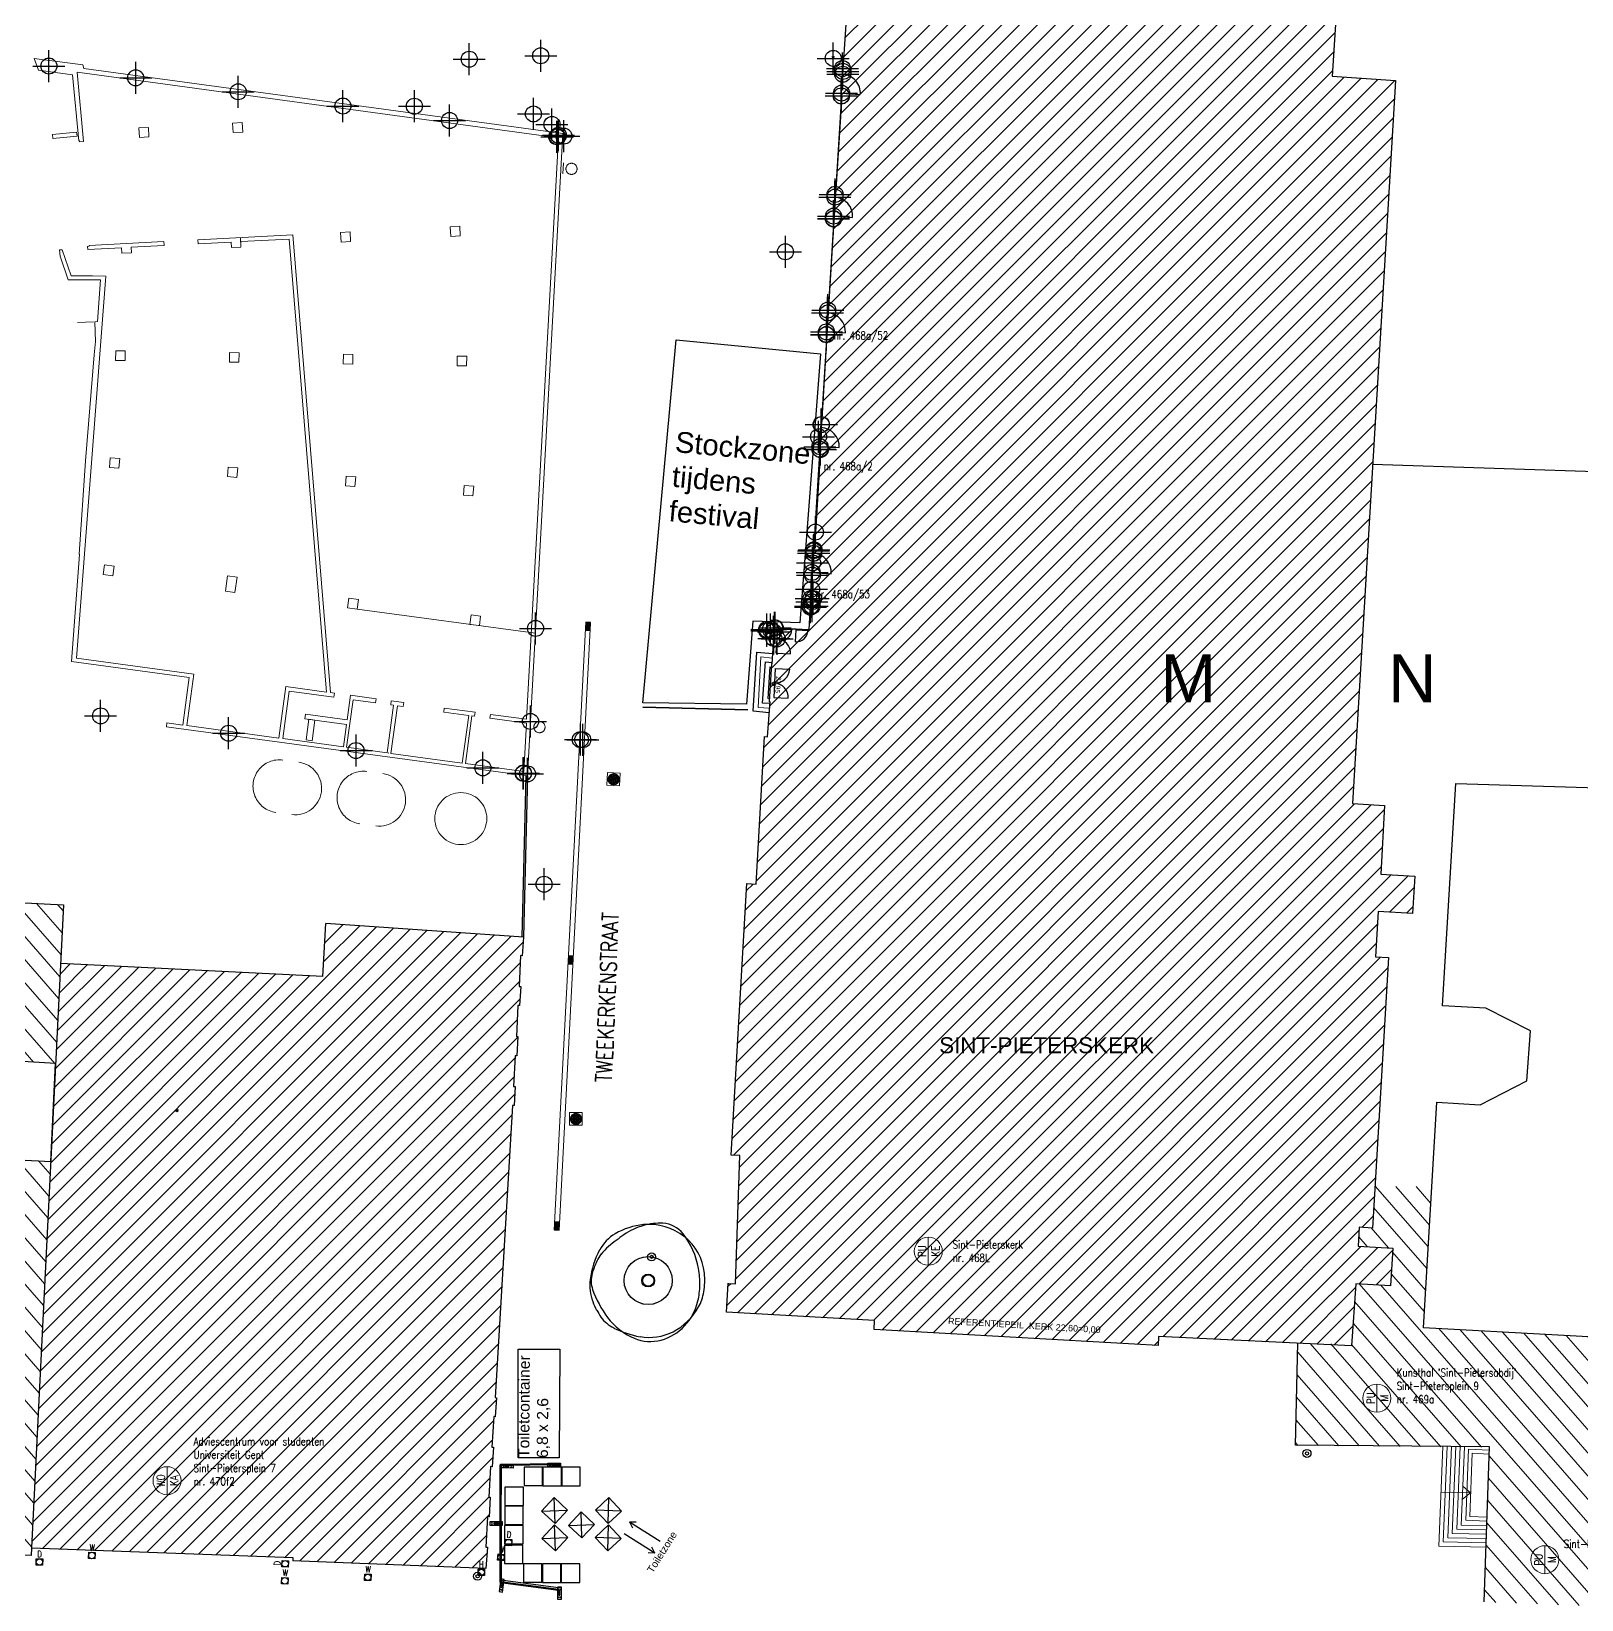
# Model space of a CAD drawing. Header units: metres. Extents: x -30504 to 105656, y -14907 to 193632.
# Drawn here: x 1498.6 to 1595.5, y 439 to 537 of the extents above; entities that cross this region are included whole.
import ezdxf
from ezdxf.enums import TextEntityAlignment as Align

# ---------------------------------------------------------------- set-up
doc = ezdxf.new("R2010")
doc.units = ezdxf.units.M
doc.header["$PDMODE"] = 34
doc.header["$PDSIZE"] = -2.5
for name, pattern in [('A1', [2, 1, 1]), ('BORDER2', [0.875, 0.25, -0.125, 0.25, -0.125, 0, -0.125]), ('DASHDOT', [25.4, 12.7, -6.35, 0, -6.35]), ('HIDDEN', [9.525, 6.35, -3.175])]:
    doc.linetypes.add(name, pattern=pattern)
for name, color, linetype in [('0-dekseldrivers', 7, 'Continuous'), ('0-dekselelectriciteit', 7, 'Continuous'), ('0-dekselwater', 7, 'Continuous'), ('0-opmeting-Tweekerkenstraat', 7, 'Continuous'), ('0-perseelsgrens-spp', 2, 'Continuous'), ('2-riolering-straatkolk', 7, 'Continuous'), ('2-univ-gebouw', 3, 'Continuous'), ('2-voetpad+goten nieuw', 2, 'Continuous'), ('2_MET_HERRAS_BACHE', 3, 'Continuous'), ('BH03', 7, 'Continuous'), ('BR14', 7, 'Continuous'), ('Nooduitgangen', 1, 'Continuous'), ('OA-bomengroep', 7, 'Continuous'), ('OA-TEKST-straatnamen', 7, 'Continuous'), ('OA-vuilbakken', 7, 'Continuous'), ('Sanitair', 132, 'Continuous'), ('Zwart', 250, 'Continuous')]:
    doc.layers.add(name, color=color, linetype=linetype)
for name, color, linetype, lineweight in [('0-WEG-TRAPPEN', 7, 'Continuous', 18), ('Heras', 204, 'Continuous', 35), ('Lichtgrijs', 254, 'Continuous', 9), ('Toiletcontainer', 110, 'Continuous', 70)]:
    doc.layers.add(name, color=color, linetype=linetype, lineweight=lineweight)
doc.styles.add('AQUAFIN', font='simplex.shx', dxfattribs={"width": 0.8})
doc.styles.add('DIM', font='arial.ttf')
doc.styles.get("Standard").update_dxf_attribs({"font": 'arial.ttf'})
pattern_1 = [(131.11, (1513.5605, 374.4506), (-0.71766, -0.626275), [])]

# ---------------------------------------------------------------- blocks, each defined once
blk = doc.blocks.new('vuilbak')
at = {"layer": 'OA-vuilbakken', "ltscale": 100}
for radius in [0.025, 0.01]:
    blk.add_circle((0, 0), radius, dxfattribs=at)
blk = doc.blocks.new('A$C072E088F')
at = {"layer": '2-riolering-straatkolk', "ltscale": 2}
h = blk.add_hatch(dxfattribs=at)
h.set_pattern_fill('LINE', color=256, scale=0.002, angle=90, style=0)
h.set_pattern_definition([(90, (5.599079, -6.4654274), (-0.00635, 4e-19), [])])
h.paths.add_polyline_path([(0, -0.03), (0.05, -0.03), (0.05, 0), (0, 0)])
at = {"layer": '2-riolering-straatkolk', "color": 1}
blk.add_lwpolyline([(0, -0.03), (0.05, -0.03), (0.05, 0), (0, 0)], close=True, dxfattribs=at)
blk = doc.blocks.new('dekselwater')
at = {"layer": '0-dekselwater', "linetype": 'ByBlock'}
blk.add_lwpolyline([(-0.04, 0.04), (0.04, 0.04), (0.04, -0.04), (-0.04, -0.04)], close=True, dxfattribs=at)
blk.add_circle((0, 0), 0.04, dxfattribs=at)
at = {"layer": '0-dekselwater', "style": 'AQUAFIN', "width": 0.8}
blk.add_text('W', height=0.08, dxfattribs=at).set_placement((0, 0.1), align=Align.MIDDLE)
blk = doc.blocks.new('dekseldrivers')
at = {"layer": '0-dekselwater', "linetype": 'ByBlock'}
blk.add_lwpolyline([(-0.04, 0.04), (0.04, 0.04), (0.04, -0.04), (-0.04, -0.04)], close=True, dxfattribs=at)
blk.add_circle((0, 0), 0.04, dxfattribs=at)
at = {"layer": '0-dekselwater', "style": 'AQUAFIN', "width": 0.8}
blk.add_text('D', height=0.08, dxfattribs=at).set_placement((0, 0.1), align=Align.MIDDLE)
blk = doc.blocks.new('dekselH')
at = {"layer": '0-dekselwater', "linetype": 'ByBlock'}
blk.add_lwpolyline([(-0.04, 0.04), (0.04, 0.04), (0.04, -0.04), (-0.04, -0.04)], close=True, dxfattribs=at)
blk.add_circle((0, 0), 0.04, dxfattribs=at)
at = {"layer": '0-dekselwater', "style": 'AQUAFIN', "width": 0.8}
blk.add_text('H', height=0.08, dxfattribs=at).set_placement((0, 0.1), align=Align.MIDDLE)
blk = doc.blocks.new('c3a9gnep')
at = {"color": 0, "linetype": 'ByBlock'}
blk.add_line((0.0015, -0.1188), (0.0015, -0.1187), dxfattribs=at)
blk.add_circle((0.0024, -0.0051), 0.0117, dxfattribs=at)
for centre, radius, start, end in [((0.0074, -0.0359), 0.1479, 95.7743, 119.9478), ((0.0327, -0.0276), 0.1428, 106.3689, 124.4478), ((0.0261, -0.0052), 0.1194, 86.5891, 106.3683), ((0.0044, -0.0062), 0.118, 51.5393, 95.7734), ((0.0298, 0.0566), 0.0575, 38.2098, 86.5855), ((-0.0246, 0.0198), 0.0836, 119.9475, 152.2845), ((-0.0068, -0.021), 0.1135, 130.3005, 141.2454), ((0.1756, -0.236), 0.3955, 124.4458, 130.3031), ((-0.0526, -0.0082), 0.1624, 9.9831, 38.21), ((0.0083, -0.0013), 0.1118, 6.0223, 51.5393), ((0.0662, -0.0279), 0.1863, 152.2851, 172.4004), ((0.0583, -0.0409), 0.1798, 154.9924, 163.7785), ((-0.0379, 0.004), 0.0737, 141.2444, 154.9906), ((-0.0626, -0.0057), 0.0538, 163.7797, 199.3828), ((-0.0709, -0.0115), 0.181, 358.8883, 9.9833), ((-0.0233, -0.0046), 0.1435, 350.2301, 6.0232), ((-0.0263, -0.0156), 0.0929, 172.3996, 201.0285), ((0.0924, 0.0489), 0.2182, 199.3819, 216.8466), ((-0.049, -0.0119), 0.1591, 347.0493, 358.8877), ((0.019, -0.0119), 0.1007, 331.3474, 350.2303), ((0.0407, 0.0101), 0.1647, 201.0235, 207.8216), ((-0.0023, -0.0003), 0.1249, 296.8801, 331.348), ((-0.0043, -0.0222), 0.1132, 316.7622, 347.0499), ((0.0067, -0.0078), 0.1262, 207.8204, 215.5805), ((-0.0368, -0.0389), 0.0728, 215.5851, 243.3801), ((0.0262, -0.0008), 0.1354, 216.8467, 247.0462), ((0.0192, 0.0727), 0.1977, 243.3844, 260.1468), ((0.0066, -0.0469), 0.0853, 247.0472, 285.3699), ((0.0043, -0.0132), 0.1104, 260.1457, 296.8807), ((0.0013, -0.0274), 0.1055, 285.3686, 316.7631)]:
    blk.add_arc(centre, radius, start, end, dxfattribs=at)
blk = doc.blocks.new('063')
at = {"color": 0, "linetype": 'Continuous'}
for p, q in [((-0.0005, -0.00029), (0, 0.00058)), ((-0.00043, -0.00024), (0, 0.00051)), ((-0.00022, 0), (-0.00021, 0.00006)), ((-0.00021, -0.00006), (-0.00022, 0)), ((-0.00021, 0.00006), (-0.00019, 0.00011)), ((-0.00019, 0.00011), (-0.00016, 0.00016)), ((-0.00016, 0.00016), (-0.00011, 0.00019)), ((-0.00015, 0.00021), (0, 0.00041)), ((0, 0.00028), (-0.00015, 0.00021)), ((-0.00011, 0.00019), (-0.00006, 0.00021)), ((-0.00006, 0.00021), (0, 0.00022)), ((0, 0.00028), (-0.00005, 0.00034)), ((0, 0.00058), (0.0005, -0.00029)), ((0, 0.00051), (0.00045, -0.00025)), ((0, 0.00051), (0, 0.00028)), ((0, 0.00041), (0.00017, 0.00021)), ((0, 0.00028), (0.00005, 0.00036)), ((0.00017, 0.00021), (0, 0.00028)), ((0, 0.00022), (0.00006, 0.00022)), ((0.00006, 0.00022), (0.00011, 0.00019)), ((0.00011, 0.00019), (0.00016, 0.00016)), ((0.00016, 0.00016), (0.00019, 0.00011)), ((0.00028, 0.00001), (0.00018, -0.00021)), ((0.00019, 0.00011), (0.00021, 0.00006)), ((0.00021, 0.00006), (0.00022, 0)), ((0.00022, 0), (0.00021, -0.00006)), ((0.0004, -0.00019), (0.00028, 0.00001)), ((0.0005, -0.00029), (-0.0005, -0.00029)), ((0.00045, -0.00025), (-0.00043, -0.00024)), ((-0.00035, -0.00019), (-0.00027, -0.00001)), ((-0.00035, -0.00019), (-0.00022, -0.00014)), ((-0.00017, -0.00021), (-0.00035, -0.00019)), ((-0.00022, -0.00014), (-0.0003, -0.00009)), ((-0.00027, -0.00001), (-0.00017, -0.00021)), ((-0.00022, -0.00014), (-0.00027, -0.00022)), ((-0.00019, -0.00011), (-0.00021, -0.00006)), ((-0.00016, -0.00016), (-0.00019, -0.00011)), ((-0.00011, -0.00019), (-0.00016, -0.00016)), ((-0.00006, -0.00021), (-0.00011, -0.00019)), ((0, -0.00022), (-0.00006, -0.00021)), ((0.00006, -0.00021), (0, -0.00022)), ((0.00011, -0.00019), (0.00006, -0.00021)), ((0.00016, -0.00016), (0.00011, -0.00019)), ((0.00019, -0.00011), (0.00016, -0.00016)), ((0.00018, -0.00021), (0.0004, -0.00019)), ((0.00021, -0.00006), (0.00019, -0.00011)), ((0.00023, -0.00011), (0.00033, -0.00006)), ((0.0004, -0.00019), (0.00023, -0.00011)), ((0.00023, -0.00011), (0.00028, -0.00024))]:
    blk.add_line(p, q, dxfattribs=at)
blk = doc.blocks.new('HERRAS_BACHE')
at = {"layer": '2_MET_HERRAS_BACHE'}
for p, q in [((104131782, 193256129), (104134959, 193254662)), ((104134607, 193254018), (104134942, 193254744)), ((104134942, 193254744), (104135124, 193254660)), ((104134789, 193253934), (104134607, 193254018)), ((104134888, 193254472), (104134779, 193254236)), ((104134779, 193254236), (104134843, 193254206)), ((104135124, 193254660), (104134789, 193253934)), ((104134843, 193254206), (104134952, 193254443)), ((104134952, 193254443), (104134888, 193254472))]:
    blk.add_line(p, q, dxfattribs=at)
for centre in [(104134709, 193254120), (104134800, 193254078), (104134908, 193254551), (104134959, 193254662), (104134999, 193254509), (104135050, 193254620)]:
    blk.add_circle(centre, 21, dxfattribs=at)

msp = doc.modelspace()

# ---------------------------------------------------------------- hatches: boundary and pattern name
at = {"layer": 'Lichtgrijs', "linetype": 'Continuous'}
h = msp.add_hatch(dxfattribs=at)
h.set_pattern_fill('ANSI31', color=256, scale=0.25, style=0)
h.set_pattern_definition([(45, (1590.8771, 213.1383), (-0.561266, 0.561266), [])])
h.paths.add_polyline_path([(1547.463, 501.042), (1547.324, 501.051), (1547.246, 499.576), (1545.077, 499.699), (1544.932, 497.45), (1544.902, 497.452), (1544.766, 495.063), (1544.802, 495.061), (1544.629, 492.877), (1544.445, 492.892), (1543.934, 483.671), (1543.335, 483.705), (1542.373, 466.747), (1542.897, 466.715), (1542.626, 458.707), (1542.174, 458.73), (1542.08, 456.926), (1551.333, 456.399), (1551.302, 455.85), (1569.056, 454.839), (1569.083, 455.405), (1581.147, 454.825), (1581.416, 458.708), (1583.574, 458.58), (1583.714, 460.923), (1581.555, 461.052), (1581.626, 462.234), (1582.443, 462.185), (1583.453, 479.088), (1582.634, 479.136), (1582.799, 481.96), (1584.961, 481.831), (1585.1, 484.172), (1582.981, 484.301), (1583.194, 488.59), (1581.196, 488.709), (1583.883, 533.88), (1579.94, 534.15), (1580.528, 543.582), (1570.606, 545.024), (1570.63, 545.045), (1570.467, 545.193), (1570.826, 545.424), (1570.182, 546.396), (1568.521, 545.326), (1566.405, 547.071), (1566.601, 548.986), (1564.599, 549.04), (1564.549, 547.191), (1562.225, 545.733), (1560.717, 547.008), (1559.952, 546.127), (1560.278, 545.852), (1560.097, 545.726), (1560.119, 545.703), (1550.094, 545.552), (1549.337, 534.277), (1549.248, 532.929), (1549.278, 532.927), (1547.536, 504.506), (1547.507, 504.508), (1547.407, 502.992), (1547.436, 502.99), (1547.357, 501.525), (1547.496, 501.517)])
at = {"layer": 'Lichtgrijs'}
h = msp.add_hatch(dxfattribs=at)
h.set_pattern_fill('ANGLE', color=256, scale=0.01, angle=-2.95968, style=0)
h.set_pattern_definition([(357.04898, (1313.51253, 500.65153), (0.003596033, 0.069757373), [0.0508, -0.01905]), (87.04898, (1313.51253, 500.65153), (-0.069757373, 0.003596033), [0.0508, -0.01905])])
h.paths.add_polyline_path([(1534.663, 490.246, 1), (1535.362, 490.21, 1)])
h = msp.add_hatch(dxfattribs=at)
h.set_pattern_fill('ANSI31', color=256, scale=0.3, angle=86.11, style=0)
h.set_pattern_definition(pattern_1)
h.paths.add_polyline_path([(1485.857, 442.091), (1486.619, 458.158), (1489.585, 457.936), (1490.218, 466.838), (1499.833, 466.347), (1500.139, 472.46), (1490.927, 473.034), (1491.377, 482.863), (1500.637, 482.384), (1498.624, 442.199), (1498.613, 441.718)])
at = {"layer": 'Lichtgrijs', "linetype": 'Continuous'}
h = msp.add_hatch(dxfattribs=at)
h.set_pattern_fill('ANSI31', color=256, scale=0.25, style=0)
h.set_pattern_definition([(45, (1513.56055, 374.4506), (-0.561266, 0.561266), [])])
h.paths.add_polyline_path([(1528.703, 469.843), (1528.803, 469.839), (1528.86, 471.021), (1528.76, 471.025), (1528.862, 472.954), (1528.962, 472.947), (1529.041, 474.148), (1528.941, 474.155), (1529.041, 476.093), (1529.14, 476.087), (1529.209, 477.276), (1529.109, 477.281), (1529.204, 479.207), (1529.304, 479.2), (1529.385, 480.354), (1517.026, 481.223), (1516.841, 477.895), (1500.453, 478.715), (1498.624, 442.199), (1514.968, 441.592), (1514.96, 441.397), (1527.025, 440.915), (1527.136, 442.235), (1527.036, 442.244), (1527.14, 444.156), (1527.239, 444.15), (1527.31, 445.359), (1527.21, 445.365), (1527.332, 447.279), (1527.432, 447.273), (1527.506, 448.486), (1527.406, 448.492), (1527.524, 450.402), (1527.624, 450.395), (1527.707, 451.583), (1527.608, 451.59)])
h.paths.add_polyline_path([(1507.64, 469.519), (1507.775, 469.586), (1507.766, 469.436)], flags=16)
at = {"layer": 'Lichtgrijs'}
h = msp.add_hatch(dxfattribs=at)
h.set_pattern_fill('ANGLE', color=256, scale=0.01, style=0)
h.set_pattern_definition([(0.008657, (1310.91714, 467.975925), (-1.0553e-05, 0.06985), [0.0508, -0.01905]), (90.008657, (1310.91714, 467.975925), (-0.06985, -1.0553e-05), [0.0508, -0.01905])])
h.paths.add_polyline_path([(1532.31, 469.003, 1), (1533.01, 469.003, 1)])
h = msp.add_hatch(dxfattribs=at)
h.set_pattern_fill('ANSI31', color=256, scale=0.3, angle=86.11, style=0)
h.set_pattern_definition(pattern_1)
edge = h.paths.add_edge_path()
edge.add_line((1586.159, 464.777), (1585.634, 455.959))
edge.add_line((1585.634, 455.959), (1600.062, 455.17))
edge.add_line((1600.062, 455.17), (1600.058, 454.514))
edge.add_arc((1608.286, 456.721), 8.519, 195.01819, 262.39022)
edge.add_line((1607.158, 448.278), (1628.207, 447.614))
edge.add_line((1628.207, 447.614), (1628.207, 445.077))
edge.add_line((1628.207, 445.077), (1673.969, 443.052))
edge.add_line((1673.969, 443.052), (1673.607, 443.117))
edge.add_line((1673.607, 443.117), (1673.969, 443.052))
edge.add_line((1673.969, 443.052), (1674.166, 445.626))
edge.add_line((1674.166, 445.626), (1687.04, 445.082))
edge.add_line((1687.04, 445.082), (1686.859, 443.083))
edge.add_line((1686.859, 443.083), (1683.22, 443.253))
edge.add_line((1683.22, 443.253), (1682.1, 435.257))
edge.add_line((1682.1, 435.257), (1661.069, 436.172))
edge.add_line((1661.069, 436.172), (1661.064, 436.057))
edge.add_line((1661.064, 436.057), (1660.894, 436.066))
edge.add_line((1660.894, 436.066), (1660.89, 435.994))
edge.add_line((1660.89, 435.994), (1660.181, 436.025))
edge.add_line((1660.181, 436.025), (1660.159, 436.087))
edge.add_line((1660.159, 436.087), (1660.132, 436.087))
edge.add_line((1660.132, 436.087), (1659.932, 436.38))
edge.add_line((1659.932, 436.38), (1656.725, 436.534))
edge.add_line((1656.725, 436.534), (1656.426, 436.285))
edge.add_line((1656.426, 436.285), (1656.377, 436.285))
edge.add_line((1656.377, 436.285), (1656.375, 436.227))
edge.add_line((1656.375, 436.227), (1655.648, 436.258))
edge.add_line((1655.648, 436.258), (1655.65, 436.317))
edge.add_line((1655.65, 436.317), (1655.48, 436.324))
edge.add_line((1655.48, 436.324), (1655.484, 436.41))
edge.add_line((1655.484, 436.41), (1589.434, 438.819))
edge.add_line((1589.434, 438.819), (1589.77, 448.488))
edge.add_line((1589.77, 448.488), (1577.631, 448.609))
edge.add_line((1577.631, 448.609), (1577.789, 454.997))
edge.add_line((1577.789, 454.997), (1581.141, 454.913))
edge.add_line((1581.141, 454.913), (1581.419, 458.719))
edge.add_line((1581.419, 458.719), (1583.577, 458.591))
edge.add_line((1583.577, 458.591), (1583.717, 460.934))
edge.add_line((1583.717, 460.934), (1581.558, 461.062))
edge.add_line((1581.558, 461.062), (1581.631, 462.246))
edge.add_line((1581.631, 462.246), (1582.446, 462.196))
edge.add_line((1582.446, 462.196), (1582.6, 464.777))
edge.add_line((1582.6, 464.777), (1586.159, 464.777))

# ---------------------------------------------------------------- linework, layer by layer
at = {"layer": '0-opmeting-Tweekerkenstraat', "linetype": 'Continuous', "ltscale": 0.05}
for p, q in [((1548.658, 535.414), (1548.746, 535.274)), ((1548.746, 535.274), (1548.833, 535.414)), ((1549.263, 533.101), (1549.342, 534.277)), ((1549.385, 534.454), (1549.355, 534.455)), ((1549.263, 533.101), (1550.438, 533.023)), ((1549.283, 532.926), (1549.253, 532.928)), ((1548.767, 525.416), (1548.848, 526.601)), ((1548.89, 526.772), (1548.86, 526.774)), ((1548.767, 525.416), (1549.952, 525.335)), ((1548.786, 525.241), (1548.756, 525.243)), ((1548.435, 519.54), (1548.405, 519.541)), ((1548.327, 518.182), (1548.395, 519.362)), ((1548.346, 518), (1548.316, 518.001)), ((1548.327, 518.182), (1549.507, 518.113)), ((1547.918, 511.009), (1547.977, 512.21)), ((1547.977, 512.21), (1547.991, 512.388)), ((1547.912, 510.844), (1547.918, 511.009)), ((1547.918, 511.009), (1549.119, 510.95)), ((1547.419, 503.153), (1547.503, 504.347)), ((1547.503, 504.347), (1547.511, 504.507)), ((1547.411, 502.992), (1547.419, 503.153)), ((1547.419, 503.153), (1548.613, 503.068)), ((1547.467, 501.042), (1547.327, 501.05)), ((1547.5, 501.516), (1547.36, 501.525)), ((1545.036, 499.024), (1545.081, 499.698)), ((1545.241, 499.001), (1545.036, 499.024)), ((1545.185, 498.112), (1545.241, 499.001)), ((1545.408, 499.63), (1545.365, 498.871)), ((1545.411, 499.68), (1545.408, 499.63)), ((1545.408, 499.63), (1546.167, 499.587)), ((1546.169, 499.637), (1546.167, 499.587)), ((1546.416, 499.573), (1546.373, 498.819)), ((1546.419, 499.623), (1546.416, 499.573)), ((1546.416, 499.573), (1547.17, 499.53)), ((1547.173, 499.58), (1547.17, 499.53)), ((1545.185, 498.112), (1546.075, 498.056)), ((1545.126, 497.149), (1545.024, 495.342)), ((1545.126, 497.149), (1546.03, 497.098)), ((1545.024, 495.342), (1545.928, 495.291))]:
    msp.add_line(p, q, dxfattribs=at)
for points in [[(1549.342, 534.277), (1549.355, 534.455)], [(1549.253, 532.928), (1549.263, 533.101)], [(1549.283, 532.926), (1548.89, 526.772)], [(1548.848, 526.601), (1548.86, 526.774)], [(1548.756, 525.243), (1548.767, 525.416)], [(1548.786, 525.241), (1548.435, 519.54)], [(1548.395, 519.362), (1548.405, 519.541)], [(1548.346, 518), (1548.02, 512.386)], [(1548.316, 518.001), (1548.327, 518.182)], [(1547.991, 512.388), (1548.02, 512.386)], [(1547.941, 510.842), (1547.627, 505.668)], [(1547.912, 510.844), (1547.941, 510.842)], [(1547.627, 505.668), (1547.54, 504.506)], [(1547.511, 504.507), (1547.54, 504.506)], [(1547.36, 501.525), (1547.44, 502.99)], [(1547.411, 502.992), (1547.44, 502.99)], [(1547.25, 499.576), (1547.327, 501.05)], [(1547.467, 501.042), (1547.5, 501.516)], [(1545.081, 499.698), (1545.411, 499.68)], [(1546.169, 499.637), (1546.419, 499.623)], [(1547.173, 499.58), (1547.25, 499.576)]]:
    msp.add_lwpolyline(points, dxfattribs=at)
for centre, radius, start, end in [((1549.263, 533.101), 1.178, 356.16056, 86.16056), ((1548.767, 525.416), 1.187, 356.10108, 86.10108), ((1548.327, 518.182), 1.182, 356.69087, 86.69087), ((1547.918, 511.009), 1.202, 357.18627, 87.18627), ((1547.419, 503.153), 1.197, 355.94625, 85.94625), ((1545.185, 498.112), 0.891, 356.40933, 86.40933), ((1545.408, 499.63), 0.76, 266.75993, 356.75993), ((1546.416, 499.573), 0.755, 266.75993, 356.75993), ((1545.126, 497.149), 0.905, 266.76998, 356.76998), ((1545.024, 495.342), 0.905, 356.76998, 86.76998)]:
    msp.add_arc(centre, radius, start, end, dxfattribs=at)
for p in [(1548.746, 535.274), (1549.323, 534.637), (1549.342, 534.277), (1549.355, 534.455), (1549.263, 533.101), (1522.564, 532.283), (1549.251, 532.923), (1549.253, 532.928), (1530.009, 531.797), (1531.165, 531.143), (1531.467, 530.371), (1531.518, 530.376), (1548.847, 526.601), (1548.86, 526.774), (1548.756, 525.243), (1548.764, 525.256), (1548.768, 525.416), (1545.756, 523.184), (1548.392, 519.362), (1548.405, 519.541), (1548.316, 518.001), (1548.319, 518.182), (1548.323, 518.024), (1547.832, 511.633), (1547.991, 512.388), (1548.011, 512.387), (1547.912, 510.844), (1547.918, 511.009), (1547.941, 510.832), (1547.627, 505.668), (1547.453, 503.745), (1547.503, 504.347), (1547.511, 504.507), (1547.524, 504.345), (1547.543, 504.564), (1547.419, 503.153), (1547.443, 502.981), (1547.387, 502.098), (1547.321, 500.973), (1547.327, 501.05), (1547.36, 501.525), (1547.417, 501.317), (1547.427, 501.042), (1547.5, 501.516), (1544.592, 499.58), (1544.597, 499.5), (1544.605, 499.589), (1544.819, 499.59), (1545.011, 499.448), (1545.036, 499.024), (1545.081, 499.698), (1545.119, 499.685), (1545.241, 499.001), (1529.379, 490.618)]:
    msp.add_point(p, dxfattribs=at)
at = {"layer": '0-perseelsgrens-spp', "linetype": 'BORDER2', "ltscale": 2, "const_width": 0.2, "flags": 128}
msp.add_lwpolyline([(1547.889, 466.038), (1547.889, 466.038)], close=True, dxfattribs=at)
at = {"layer": '0-WEG-TRAPPEN'}
for q in [(1588.1, 446.065), (1588.079, 445.237)]:
    msp.add_line((1588.587, 445.639), q, dxfattribs=at)
for points in [[(1589.553, 442.248), (1586.596, 442.307), (1586.846, 448.537)], [(1589.535, 442.518), (1586.877, 442.571), (1587.116, 448.534)], [(1589.545, 442.788), (1587.157, 442.836), (1587.386, 448.532)], [(1589.555, 443.058), (1587.438, 443.1), (1587.656, 448.528)], [(1589.565, 443.328), (1587.719, 443.365), (1587.926, 448.526)], [(1589.575, 443.597), (1588, 443.629), (1588.196, 448.524)], [(1589.752, 448.301), (1588.46, 448.36), (1588.281, 443.932), (1589.585, 443.874)], [(1589.742, 448.064), (1588.687, 448.112), (1588.527, 444.158), (1589.594, 444.11)], [(1588.587, 445.639), (1586.731, 445.685), (1586.731, 445.685)]]:
    msp.add_lwpolyline(points, dxfattribs=at)
at = {"layer": '2-univ-gebouw', "color": 40}
msp.add_point((1525.994, 535.221), dxfattribs=at)
at = {"layer": '2-univ-gebouw', "linetype": 'Continuous'}
for p in [(1530.459, 535.434), (1531.913, 530.418), (1530.673, 483.665)]:
    msp.add_point(p, dxfattribs=at)
at = {"layer": '2-univ-gebouw', "color": 2}
for p in [(1499.721, 534.794), (1505.145, 534.056)]:
    msp.add_point(p, dxfattribs=at)
at = {"layer": '2-univ-gebouw'}
for p in [(1511.553, 533.185), (1518.099, 532.295), (1524.762, 531.39), (1531.565, 530.465), (1531.565, 530.465), (1531.565, 530.465), (1530.141, 499.651), (1502.953, 494.188), (1502.953, 494.188), (1510.956, 493.101), (1510.956, 493.101), (1529.823, 493.841), (1518.917, 492.018), (1518.917, 492.018), (1526.844, 490.941), (1526.844, 490.941), (1529.373, 490.597), (1529.373, 490.597), (1529.642, 490.56)]:
    msp.add_point(p, dxfattribs=at)
at = {"layer": '2-univ-gebouw', "color": 54}
for p in [(1532.938, 492.703), (1533.088, 492.694)]:
    msp.add_point(p, dxfattribs=at)
at = {"layer": '2_MET_HERRAS_BACHE'}
for p, q in [((1528.01, 447.341, -0.036), (1531.509, 447.447, -0.036)), ((1530.906, 447.291, -0.036), (1530.907, 447.491, -0.036)), ((1531.706, 447.288, -0.036), (1530.906, 447.291, -0.036)), ((1530.907, 447.491, -0.036), (1531.707, 447.488, -0.036)), ((1531.436, 447.424, -0.036), (1531.176, 447.425, -0.036)), ((1531.176, 447.425, -0.036), (1531.176, 447.355, -0.036)), ((1531.176, 447.355, -0.036), (1531.436, 447.354, -0.036)), ((1531.436, 447.354, -0.036), (1531.436, 447.424, -0.036)), ((1531.707, 447.488, -0.036), (1531.706, 447.288, -0.036)), ((1531.53, 438.976, -0.071), (1531.531, 439.776, -0.071)), ((1531.531, 439.776, -0.071), (1531.731, 439.776, -0.071)), ((1531.596, 439.506, -0.071), (1531.595, 439.246, -0.071)), ((1531.595, 439.246, -0.071), (1531.665, 439.246, -0.071)), ((1531.666, 439.506, -0.071), (1531.596, 439.506, -0.071)), ((1531.665, 439.246, -0.071), (1531.666, 439.506, -0.071)), ((1531.731, 439.776, -0.071), (1531.73, 438.976, -0.071)), ((1531.73, 438.976, -0.071), (1531.53, 438.976, -0.071))]:
    msp.add_line(p, q, dxfattribs=at)
for centre in [(1531.041, 447.441, -0.036), (1531.041, 447.341, -0.036), (1531.516, 447.339, -0.036), (1531.517, 447.439, -0.036), (1531.638, 447.338, -0.036), (1531.639, 447.439, -0.036), (1531.58, 439.111, -0.071), (1531.581, 439.708, -0.071), (1531.581, 439.586, -0.071), (1531.68, 439.111, -0.071), (1531.681, 439.708, -0.071), (1531.681, 439.586, -0.071)]:
    msp.add_circle(centre, 0.021, dxfattribs=at)
at = {"layer": 'BH03'}
for p, q in [((1545.112, 496.329), (1544.892, 496.216)), ((1544.892, 496.216), (1545.089, 496.067)), ((1545.112, 496.329), (1545.089, 496.067))]:
    msp.add_line(p, q, dxfattribs=at)
at = {"layer": 'BR14'}
for points in [[(1544.748, 494.38), (1543.736, 494.49), (1543.965, 498.173), (1544.972, 498.081)], [(1544.783, 494.957), (1544.331, 494.984), (1544.51, 497.555), (1544.932, 497.524)], [(1544.777, 497.243), (1544.653, 495.264)]]:
    msp.add_lwpolyline(points, dxfattribs=at)
at = {"layer": 'BR14', "lineweight": 0}
for points in [[(1544.951, 497.799), (1544.21, 497.882), (1544.058, 494.718), (1544.76, 494.672)], [(1544.777, 497.243), (1544.887, 497.235)], [(1544.653, 495.264), (1544.768, 495.256)]]:
    msp.add_lwpolyline(points, dxfattribs=at)
at = {"layer": 'Heras'}
msp.add_line((1536.845, 494.741), (1543.402, 494.571), dxfattribs=at)
at = {"layer": 'Heras', "linetype": 'Continuous', "lineweight": 60, "elevation": -0.036}
msp.add_lwpolyline([(1531.639, 447.439), (1527.948, 447.394), (1527.948, 440.051), (1531.581, 439.586)], dxfattribs=at)
at = {"layer": 'Lichtgrijs'}
for p, q in [((1501.832, 534.86), (1498.793, 535.273)), ((1499.068, 534.529), (1498.793, 535.273)), ((1499.068, 534.529), (1501.204, 534.239)), ((1501.204, 534.239), (1501.585, 530.116)), ((1501.49, 534.402), (1501.89, 530.084)), ((1501.491, 534.402), (1531.577, 530.312)), ((1501.832, 534.86), (1501.91, 534.648)), ((1501.91, 534.648), (1531.842, 530.579)), ((1502.028, 534.329), (1502.028, 534.329)), ((1499.938, 530.516), (1501.454, 530.656)), ((1499.939, 530.516), (1501.455, 530.656)), ((1499.939, 530.516), (1499.974, 530.268)), ((1499.974, 530.268), (1501.478, 530.407)), ((1501.455, 530.656), (1501.478, 530.407)), ((1531.577, 530.312), (1529.579, 493.975)), ((1531.842, 530.579), (1529.635, 490.435)), ((1501.635, 530.12), (1501.585, 530.116)), ((1501.635, 530.12), (1501.641, 530.061)), ((1501.89, 530.084), (1501.641, 530.061)), ((1531.891, 528.748), (1531.853, 528.049)), ((1500.38, 523.307), (1500.547, 523.316)), ((1500.422, 522.913), (1500.38, 523.307)), ((1501.111, 521.688), (1500.547, 523.316)), ((1502.246, 523.529), (1502.139, 523.519)), ((1502.139, 523.519), (1502.149, 523.333)), ((1502.149, 523.333), (1504.257, 523.441)), ((1502.24, 523.588), (1506.902, 523.828)), ((1502.24, 523.588), (1502.246, 523.529)), ((1504.856, 523.472), (1506.915, 523.578)), ((1506.902, 523.828), (1506.915, 523.578)), ((1509.039, 523.938), (1514.965, 524.243)), ((1509.039, 523.938), (1509.052, 523.688)), ((1509.052, 523.688), (1511.11, 523.794)), ((1511.727, 523.475), (1511.697, 524.075)), ((1511.709, 523.825), (1514.736, 523.981)), ((1514.736, 523.981), (1517.075, 495.675)), ((1514.965, 524.243), (1517.329, 495.64)), ((1500.933, 521.44), (1500.422, 522.913)), ((1500.933, 521.44), (1502.134, 521.43)), ((1502.953, 521.424), (1501.109, 521.438)), ((1502.436, 521.678), (1501.111, 521.688)), ((1503.273, 521.671), (1501.111, 521.688)), ((1501.445, 497.799), (1503.273, 521.671)), ((1502.754, 518.822), (1502.953, 521.424)), ((1501.5, 518.772), (1502.51, 518.812)), ((1502.59, 518.816), (1502.754, 518.822)), ((1501.128, 497.59), (1501.641, 504.28)), ((1501.621, 504.283), (1501.641, 504.28)), ((1518.987, 500.864), (1530.125, 499.35)), ((1501.128, 497.59), (1508.493, 496.589)), ((1508.775, 496.803), (1501.445, 497.799)), ((1508.493, 496.589), (1508.089, 493.616)), ((1508.775, 496.803), (1508.337, 493.583)), ((1514.096, 492.8), (1514.534, 496.02)), ((1517.075, 495.675), (1514.534, 496.02)), ((1514.344, 492.766), (1514.748, 495.739)), ((1514.748, 495.739), (1517.533, 495.36)), ((1517.566, 495.608), (1517.329, 495.64)), ((1517.533, 495.36), (1517.566, 495.608)), ((1518.328, 492.225), (1518.732, 495.197)), ((1518.567, 495.472), (1518.358, 493.936)), ((1520.172, 495.254), (1518.567, 495.472)), ((1518.732, 495.197), (1520.139, 495.006)), ((1520.139, 495.006), (1520.172, 495.254)), ((1521.124, 495.124), (1521.09, 494.877)), ((1521.258, 494.854), (1521.09, 494.877)), ((1521.124, 495.124), (1521.897, 495.019)), ((1521.897, 495.019), (1521.863, 494.772)), ((1515.762, 494.289), (1515.725, 494.011)), ((1515.725, 494.011), (1518.321, 493.659)), ((1518.358, 493.936), (1515.762, 494.289)), ((1515.797, 492.69), (1515.972, 493.978)), ((1516.35, 493.926), (1515.972, 493.978)), ((1516.175, 492.638), (1516.35, 493.926)), ((1521.258, 494.854), (1520.854, 491.881)), ((1521.506, 494.82), (1521.102, 491.847)), ((1521.863, 494.772), (1521.506, 494.82)), ((1524.433, 494.674), (1524.4, 494.427)), ((1525.965, 494.214), (1524.4, 494.427)), ((1524.433, 494.674), (1526.365, 494.412)), ((1525.561, 491.241), (1525.965, 494.214)), ((1526.163, 494.187), (1525.759, 491.214)), ((1526.332, 494.164), (1526.163, 494.187)), ((1526.365, 494.412), (1526.332, 494.164)), ((1527.317, 494.282), (1527.283, 494.035)), ((1529.565, 493.725), (1527.283, 494.035)), ((1527.317, 494.282), (1529.579, 493.975)), ((1507.098, 493.751), (1507.065, 493.503)), ((1507.065, 493.503), (1529.635, 490.435)), ((1507.098, 493.751), (1508.089, 493.616)), ((1508.337, 493.583), (1514.096, 492.8)), ((1518.129, 492.251), (1518.321, 493.659)), ((1529.565, 493.725), (1529.4, 490.719)), ((1518.129, 492.251), (1514.344, 492.766)), ((1515.797, 492.69), (1516.175, 492.638)), ((1520.854, 491.881), (1518.328, 492.225)), ((1521.102, 491.847), (1525.561, 491.241)), ((1525.759, 491.214), (1529.4, 490.719)), ((1554.689, 461.613), (1554.689, 459.862)), ((1582.726, 452.428), (1582.726, 450.678)), ((1507.105, 447.272), (1507.105, 445.521)), ((1593.225, 442.338), (1593.225, 440.587))]:
    msp.add_line(p, q, dxfattribs=at)
at = {"layer": 'Lichtgrijs', "linetype": 'ByBlock'}
msp.add_line((1520.963, 491.866), (1520.934, 491.87), dxfattribs=at)
at = {"layer": 'Lichtgrijs'}
for points in [[(1511.204, 531.233), (1511.804, 531.264), (1511.834, 530.664), (1511.235, 530.633)], [(1505.344, 530.931), (1505.944, 530.962), (1505.974, 530.363), (1505.375, 530.332)], [(1517.951, 524.397), (1518.55, 524.427), (1518.581, 523.828), (1517.981, 523.797)], [(1524.804, 524.749), (1525.403, 524.78), (1525.434, 524.181), (1524.835, 524.15)], [(1503.895, 517.002), (1504.495, 516.993), (1504.486, 516.393), (1503.886, 516.402)], [(1511.01, 516.891), (1511.61, 516.882), (1511.601, 516.282), (1511.001, 516.291)], [(1518.125, 516.78), (1518.725, 516.771), (1518.716, 516.171), (1518.116, 516.18)], [(1525.24, 516.669), (1525.84, 516.66), (1525.831, 516.06), (1525.231, 516.069)], [(1503.546, 510.311), (1504.144, 510.264), (1504.097, 509.666), (1503.499, 509.713)], [(1510.923, 509.736), (1511.521, 509.689), (1511.474, 509.091), (1510.876, 509.138)], [(1518.3, 509.161), (1518.898, 509.115), (1518.851, 508.517), (1518.253, 508.563)], [(1525.677, 508.587), (1526.275, 508.54), (1526.228, 507.942), (1525.63, 507.988)], [(1503.196, 503.617), (1503.79, 503.536), (1503.71, 502.941), (1503.115, 503.022)], [(1510.883, 502.935), (1511.478, 502.854), (1511.349, 501.903), (1510.754, 501.984)], [(1518.474, 501.54), (1519.068, 501.459), (1518.987, 500.864), (1518.393, 500.945)], [(1526.113, 500.501), (1526.707, 500.421), (1526.626, 499.826), (1526.032, 499.907)]]:
    msp.add_lwpolyline(points, close=True, dxfattribs=at)
for points in [[(1504.856, 523.472), (1504.874, 523.123), (1504.275, 523.092), (1504.257, 523.441)], [(1511.709, 523.825), (1511.727, 523.475), (1511.128, 523.445), (1511.11, 523.794)], [(1501.621, 504.283), (1502.017, 510.124), (1502.541, 516.747), (1502.64, 517.583), (1502.59, 518.816)], [(1534.592, 489.849), (1534.633, 490.648), (1535.432, 490.606), (1535.391, 489.807), (1534.592, 489.849)], [(1532.26, 468.603), (1532.26, 469.403), (1533.06, 469.403), (1533.06, 468.603), (1532.26, 468.603)]]:
    msp.add_lwpolyline(points, dxfattribs=at)
at = {"layer": 'Lichtgrijs', "linetype": 'Continuous'}
msp.add_lwpolyline([(1531.611, 462.051), (1531.312, 462.066), (1533.277, 500.041), (1533.577, 500.026), (1531.611, 462.051)], close=True, dxfattribs=at)
at = {"layer": 'Lichtgrijs', "linetype": 'DASHDOT', "ltscale": 10}
for centre in [(1532.386, 528.37), (1530.383, 493.486)]:
    msp.add_circle(centre, 0.35, dxfattribs=at)
at = {"layer": 'Lichtgrijs'}
for centre, radius in [((1535.012, 490.228), 0.35), ((1532.66, 469.003), 0.35), ((1554.689, 460.737), 0.875), ((1582.726, 451.553), 0.875), ((1507.105, 446.397), 0.875), ((1593.225, 441.462), 0.875)]:
    msp.add_circle(centre, radius, dxfattribs=at)
at = {"layer": 'Lichtgrijs', "linetype": 'HIDDEN', "ltscale": 5}
msp.add_circle((1525.468, 487.772), 1.625, dxfattribs=at)
for centre, start, end in [((1514.127, 489.793), 82.25895, 262.25895), ((1515.118, 489.658), 262.25895, 82.25895), ((1519.379, 489.079), 82.25895, 262.25895), ((1520.37, 488.945), 262.25895, 82.25895)]:
    msp.add_arc(centre, 1.65, start, end, dxfattribs=at)
at = {"layer": 'Nooduitgangen'}
for p, q in [((1537.603, 441.866), (1535.671, 443.074)), ((1536.001, 443.834), (1537.933, 442.626)), ((1536.001, 443.834), (1536.199, 443.462)), ((1536.001, 443.834), (1536.422, 443.819)), ((1537.603, 441.866), (1537.405, 442.238)), ((1537.603, 441.866), (1537.182, 441.881))]:
    msp.add_line(p, q, dxfattribs=at)
at = {"layer": 'OA-bomengroep', "linetype": 'Continuous'}
msp.add_circle((1537.178, 458.905), 1.5, dxfattribs=at)
at = {"layer": 'OA-bomengroep'}
msp.add_circle((1537.177, 458.905), 0.4, dxfattribs=at)
at = {"layer": 'Sanitair'}
for p, q in [((1531.356, 443.713, -0.036), (1531.302, 445.338, -0.036)), ((1534.673, 443.713, -0.036), (1534.727, 445.338, -0.036)), ((1530.516, 444.498, -0.036), (1532.142, 444.552, -0.036)), ((1533.041, 442.819, -0.036), (1532.988, 444.444, -0.036)), ((1535.513, 444.498, -0.036), (1533.887, 444.552, -0.036)), ((1531.377, 442.008, -0.036), (1531.323, 443.633, -0.036)), ((1532.202, 443.604, -0.036), (1533.827, 443.658, -0.036)), ((1534.652, 442.008, -0.036), (1534.706, 443.633, -0.036)), ((1530.537, 442.794, -0.036), (1532.163, 442.847, -0.036)), ((1535.492, 442.794, -0.036), (1533.866, 442.847, -0.036))]:
    msp.add_line(p, q, dxfattribs=at)
for points, elevation in [([(1530.567, 447.24), (1529.417, 447.24), (1529.417, 446.09), (1530.567, 446.09)], 0.018), ([(1531.751, 447.236), (1530.601, 447.236), (1530.601, 446.086), (1531.751, 446.086)], 0.018), ([(1532.934, 447.236), (1531.784, 447.236), (1531.784, 446.086), (1532.934, 446.086)], 0.018), ([(1529.378, 445.996), (1528.228, 445.996), (1528.228, 444.846), (1529.378, 444.846)], 0.018), ([(1530.516, 444.498), (1531.356, 443.713), (1532.142, 444.552), (1531.302, 445.338)], -0.036), ([(1535.513, 444.498), (1534.673, 443.713), (1533.887, 444.552), (1534.727, 445.338)], -0.036), ([(1529.368, 444.801), (1528.218, 444.801), (1528.218, 443.651), (1529.368, 443.651)], 0.018), ([(1532.202, 443.604), (1533.041, 442.819), (1533.827, 443.658), (1532.988, 444.444)], -0.036), ([(1529.355, 443.596), (1528.205, 443.596), (1528.205, 442.446), (1529.355, 442.446)], 0.018), ([(1530.537, 442.794), (1531.377, 442.008), (1532.163, 442.847), (1531.323, 443.633)], -0.036), ([(1535.492, 442.794), (1534.652, 442.008), (1533.866, 442.847), (1534.706, 443.633)], -0.036), ([(1529.349, 442.378), (1528.199, 442.378), (1528.199, 441.228), (1529.349, 441.228)], 0.018), ([(1530.533, 441.199), (1529.383, 441.199), (1529.383, 440.049), (1530.533, 440.049)], 0.018), ([(1531.716, 441.195), (1530.566, 441.195), (1530.566, 440.045), (1531.716, 440.045)], 0.018), ([(1532.9, 441.195), (1531.75, 441.195), (1531.75, 440.045), (1532.9, 440.045)], 0.018)]:
    msp.add_lwpolyline(points, close=True, dxfattribs=dict(at, elevation=elevation))
at = {"layer": 'Toiletcontainer', "linetype": 'A1', "lineweight": -3}
for p, q in [((1529.044, 447.823), (1529.061, 454.623)), ((1529.061, 454.623), (1531.661, 454.626)), ((1531.661, 454.626), (1531.605, 447.826)), ((1531.605, 447.826), (1529.044, 447.823))]:
    msp.add_line(p, q, dxfattribs=at)
at = {"layer": 'Zwart'}
for p, q in [((1582.457, 509.911), (1650.642, 507.695)), ((1529.535, 490.438), (1529.285, 480.357)), ((1529.635, 490.435), (1529.385, 480.354)), ((1516.841, 477.895), (1517.026, 481.223)), ((1529.385, 480.354), (1517.026, 481.223)), ((1516.841, 477.895), (1500.453, 478.715)), ((1577.63, 448.628), (1577.787, 455.016)), ((1589.77, 448.508), (1577.63, 448.628)), ((1589.435, 438.839), (1589.77, 448.508)), ((1498.624, 442.199), (1514.968, 441.592)), ((1514.968, 441.592), (1514.96, 441.397)), ((1514.968, 441.582), (1514.96, 441.387))]:
    msp.add_line(p, q, dxfattribs=at)
at = {"layer": 'Zwart', "color": 250, "linetype": 'Continuous'}
msp.add_lwpolyline([(1580.528, 543.582), (1579.94, 534.15), (1583.883, 533.88), (1581.196, 488.709), (1583.194, 488.59), (1582.981, 484.301), (1585.1, 484.172), (1584.961, 481.831), (1582.799, 481.96), (1582.634, 479.136), (1583.453, 479.088), (1582.443, 462.185), (1581.626, 462.234), (1581.555, 461.052), (1583.714, 460.923), (1583.574, 458.58), (1581.416, 458.708), (1581.147, 454.825), (1569.083, 455.405), (1569.056, 454.839), (1551.302, 455.85), (1551.333, 456.399), (1542.08, 456.926), (1542.174, 458.731), (1542.172, 458.73), (1542.626, 458.707), (1542.897, 466.715), (1542.373, 466.747), (1543.335, 483.705), (1543.934, 483.671), (1544.445, 492.892), (1544.629, 492.877), (1544.802, 495.061), (1544.766, 495.063), (1544.902, 497.452), (1544.932, 497.45), (1545.077, 499.699), (1547.246, 499.576), (1547.324, 501.051), (1547.463, 501.042), (1547.496, 501.517), (1547.357, 501.525), (1547.436, 502.99), (1547.407, 502.992), (1547.507, 504.508), (1547.536, 504.506), (1549.278, 532.927), (1549.248, 532.929), (1549.337, 534.277), (1550.094, 545.552)], dxfattribs=at)
at = {"layer": 'Zwart'}
msp.add_lwpolyline([(1536.845, 495.009), (1538.936, 517.69), (1547.955, 516.816), (1546.661, 499.992), (1543.727, 500.115), (1543.323, 494.914), (1536.845, 495.009)], dxfattribs=at)
at = {"layer": 'Zwart', "color": 250}
for points in [[(1587.657, 489.957), (1612.304, 489.221), (1611.69, 474.938), (1609.414, 475.074), (1607.665, 473.923), (1607.516, 471.347), (1609.116, 470.062), (1611.478, 469.921), (1610.828, 454.581), (1585.634, 455.959), (1586.473, 470.048), (1589.184, 469.887), (1592.107, 471.386), (1592.332, 474.516), (1589.542, 475.916), (1586.831, 476.077)], [(1485.857, 442.091), (1486.619, 458.158), (1489.585, 457.936), (1490.218, 466.838), (1499.833, 466.347), (1500.139, 472.46), (1490.927, 473.034), (1491.377, 482.863), (1500.637, 482.384), (1498.624, 442.199), (1498.613, 441.718)]]:
    msp.add_lwpolyline(points, close=True, dxfattribs=at)
for points in [[(1529.385, 480.354), (1529.304, 479.2), (1529.204, 479.207), (1529.109, 477.281), (1529.209, 477.276), (1529.14, 476.087), (1529.041, 476.093), (1528.941, 474.155), (1529.041, 474.148), (1528.962, 472.947), (1528.862, 472.954), (1528.76, 471.025), (1528.86, 471.021), (1528.803, 469.839), (1528.703, 469.843), (1527.608, 451.59), (1527.707, 451.583), (1527.624, 450.395), (1527.524, 450.402), (1527.406, 448.492), (1527.506, 448.486), (1527.432, 447.273), (1527.332, 447.279), (1527.21, 445.365), (1527.31, 445.359), (1527.239, 444.15), (1527.14, 444.156), (1527.036, 442.244), (1527.136, 442.235), (1527.025, 440.915), (1514.96, 441.397)], [(1581.138, 454.88), (1581.138, 454.88)]]:
    msp.add_lwpolyline(points, dxfattribs=at)
at = {"layer": 'Zwart'}
msp.add_circle((1537.177, 458.905), 1.5, dxfattribs=at)

# ---------------------------------------------------------------- block references
at = {"layer": '0-dekseldrivers'}
for p, xscale, yscale, zscale, rotation in [((1528.448, 442.534), 5, 5, 5, 356.4314830408395), ((1499.128, 441.318), 4.999999999999999, 4.999999999999999, 4.999999999999999, 358.3494078357857), ((1514.49, 441.206), 5, 5, 5, 86.18982843488938)]:
    msp.add_blockref('dekseldrivers', p, dxfattribs=dict(at, xscale=xscale, yscale=yscale, zscale=zscale, rotation=rotation))
at = {"layer": '0-dekselelectriciteit', "xscale": 5, "yscale": 5, "zscale": 5, "rotation": 359.8882760506477}
msp.add_blockref('dekselH', (1526.748, 440.669), dxfattribs=at)
at = {"layer": '2-univ-gebouw', "xscale": 149.9999999999968, "yscale": 149.9999999999968, "zscale": 149.9999999999968, "rotation": 86.55895319881122}
msp.add_blockref('063', (1507.727, 469.514), dxfattribs=at)
at = {"layer": '2-voetpad+goten nieuw', "xscale": 10, "yscale": 10, "zscale": 10, "rotation": 267.0727116253153}
for p in [(1533.577, 500.026), (1532.498, 479.183), (1531.637, 462.552)]:
    msp.add_blockref('A$C072E088F', p, dxfattribs=at)
at = {"layer": 'Heras', "yscale": 0.000999999999999998, "zscale": 0.000999999999999998}
for p, xscale, rotation in [((220572.368, -14079.466, -0.036), 0.000999999999999998, 114.5237164592804), ((-217563.209, -13358.212, -0.071), -0.000999999999999998, 245.2867105694092), ((-14101.321, -218528.262, -0.071), -0.000999999999999998, 327.5993560236001)]:
    msp.add_blockref('HERRAS_BACHE', p, dxfattribs=dict(at, xscale=xscale, rotation=rotation))
at = {"layer": 'Lichtgrijs', "xscale": 5, "yscale": 5, "zscale": 5}
for p, rotation in [((1502.409, 441.722), 357.2278741815653), ((1527.983, 441.61), 355.4815465290429), ((1519.651, 440.36), 357.7357303195646), ((1514.468, 440.14), 356.5350403899964)]:
    msp.add_blockref('dekselwater', p, dxfattribs=dict(at, rotation=rotation))
at = {"layer": 'OA-bomengroep', "color": 98, "linetype": 'Continuous', "true_color": 0x006100, "xscale": 30, "yscale": 30, "zscale": 10}
msp.add_blockref('c3a9gnep', (1537.107, 459.06), dxfattribs=at)
at = {"layer": 'OA-vuilbakken', "xscale": 10, "yscale": 10, "zscale": 10}
for p in [(1537.394, 460.385), (1578.358, 448.102), (1526.513, 440.425)]:
    msp.add_blockref('vuilbak', p, dxfattribs=at)

# ---------------------------------------------------------------- texts
at = {"layer": 'BH03', "lineweight": 0, "width": 0.8}
msp.add_text('22.95', height=0.3, rotation=265.02314, dxfattribs=at).set_placement((1545.199, 496.672))
at = {"layer": 'Lichtgrijs', "char_height": 0.5, "width": 9.20298, "attachment_point": 1, "style": 'AQUAFIN'}
for s, insert in [('nr. 468a/52', (1548.772, 518.201)), ('nr. 468a/2', (1548.143, 510.035)), ('nr. 468a/53', (1547.633, 502.046)), ('Sint-Pieterskerk\\Pnr. 468L', (1556.208, 461.404)), ("Kunsthal 'Sint-Pietersabdij'\\PSint-Pietersplein 9\\Pnr. 469a", (1583.966, 453.4)), ('Adviescentrum voor studenten \\PUniversiteit Gent\\PSint-Pietersplein 7\\Pnr. 470f2', (1508.765, 449.107)), ('Sint-Pietersplein 10', (1594.408, 442.697))]:
    msp.add_mtext(s, dxfattribs=dict(at, insert=insert))
at = {"layer": 'Lichtgrijs', "char_height": 0.5, "width": 1.75396, "attachment_point": 5, "rotation": 90, "style": 'AQUAFIN'}
for s, insert in [('PU\\PKE', (1554.718, 460.739)), ('PU\\PM', (1582.755, 451.554)), ('WO\\PKA', (1507.134, 446.398)), ('PU\\PM', (1593.254, 441.464))]:
    msp.add_mtext(s, dxfattribs=dict(at, insert=insert))
at = {"layer": 'Nooduitgangen', "insert": (1520.047, 413.683), "char_height": 0.45, "attachment_point": 1, "rotation": 57.89142, "style": 'DIM'}
msp.add_mtext_dynamic_manual_height_columns('\\pxqc;{\\C1;Toiletzone}', width=66.99291, gutter_width=655.168, heights=[0], dxfattribs=at)
at = {"layer": 'OA-TEKST-straatnamen', "style": 'DIM'}
msp.add_text('SINT-PIETERSKERK', height=1, dxfattribs=at).set_placement((1555.369, 473.107))
msp.add_text('REFERENTIEPEIL  KERK 22,60=0,00', height=0.4, rotation=356.63425, dxfattribs=at).set_placement((1555.913, 456.185))
at = {"layer": 'Toiletcontainer', "color": 18, "true_color": 0x000000, "insert": (1529.044, 447.823), "char_height": 0.7, "attachment_point": 1, "rotation": 89.63747}
msp.add_mtext_dynamic_manual_height_columns('Toiletcontainer\\P6,8 x 2,6', width=6.81974, gutter_width=1.5, heights=[0], dxfattribs=at)
at = {"layer": 'Zwart', "style": 'AQUAFIN', "width": 0.8}
msp.add_text('TWEEKERKENSTRAAT', height=1, rotation=87.62237, dxfattribs=at).set_placement((1534.891, 471.267))
at = {"layer": 'Zwart', "insert": (1538.936, 511.968), "char_height": 1.3, "attachment_point": 1, "rotation": 354.81943}
msp.add_mtext_dynamic_manual_height_columns('Stockzone\\Ptijdens ^Jfestival', width=7.72582, gutter_width=1.5, heights=[0], dxfattribs=at)
at = {"layer": 'Zwart', "char_height": 3, "attachment_point": 1, "style": 'DIM'}
for s, insert in [('\\pxqc;M', (1537.442, 498.036)), ('\\pxqc;N', (1551.442, 498.036))]:
    msp.add_mtext_dynamic_manual_height_columns(s, width=66.99291, gutter_width=655.168, heights=[0], dxfattribs=dict(at, insert=insert))

doc.saveas('drawing.dxf')
